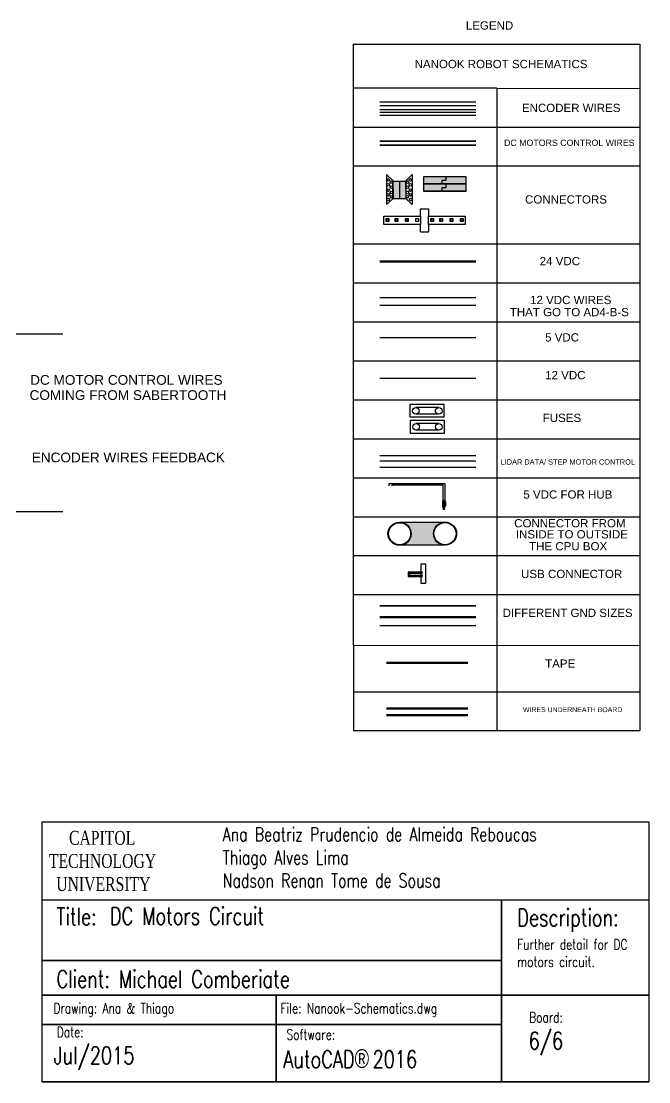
# Paper-space layout 'Layout1' of a CAD drawing. Header units: inches. Extents: x 1.8 to 43.1, y 2.3 to 28.9.
# Drawn here: x 28.64 to 43.12, y 2.26 to 26.74 of the extents above; entities that cross this region are included whole.
import ezdxf

# ---------------------------------------------------------------- set-up
doc = ezdxf.new("R2010")
doc.units = ezdxf.units.IN
doc.header["$MEASUREMENT"] = 0
doc.linetypes.add('ACAD_ISO02W100', pattern=[15, 12, -3])
doc.linetypes.add('DASHDOT', pattern=[1, 0.5, -0.25, 0, -0.25])
for name, color, linetype in [('12VDC', 2, 'Continuous'), ('5V for hub', 250, 'Continuous'), ('5VDC', 1, 'Continuous'), ('Black GND', 250, 'Continuous'), ('Connectors', 250, 'Continuous'), ('encoder wires', 250, 'Continuous'), ('goes out of box', 4, 'Continuous'), ('LEGEND BOX', 7, 'Continuous'), ('MOTOR CONTROL WIRES', 1, 'Continuous'), ('PLANTA BAIXA ELÉTRICA', 10, 'DASHDOT'), ('power protection board', 7, 'Continuous'), ('Texts', 6, 'Continuous'), ('Under the gray Box', 251, 'Continuous')]:
    doc.layers.add(name, color=color, linetype=linetype)
for name, color, linetype, lineweight in [('12VDC Blue', 5, 'Continuous', 30), ('24VDC', 1, 'Continuous', 60), ('AD4-BS', 250, 'Continuous', 30), ('tape', 8, 'Continuous', 90), ('USB', 251, 'Continuous', 30), ('USB Motor wire Control', 251, 'Continuous', 30), ('USB wire WiFi', 251, 'Continuous', 30)]:
    doc.layers.add(name, color=color, linetype=linetype, lineweight=lineweight)
doc.styles.add('romans_75', font='romans.shx', dxfattribs={"width": 0.75, "height": 0.15})
doc.styles.get("Standard").update_dxf_attribs({"font": 'arial.ttf'})

psp = doc.layouts.get("Layout1")

# ---------------------------------------------------------------- hatches: boundary and pattern name
at = {"layer": '5V for hub', "true_color": 0x939598}
h = psp.add_hatch(color=252, dxfattribs=at)
h.dxf.hatch_style = 1
h.paths.add_polyline_path([(38.359, 15.646, 1), (38.428, 15.646, 1)])
h.paths.add_polyline_path([(38.359, 15.55, 0.298414), (38.38, 15.519, -0.94395), (38.408, 15.519, 0.298414), (38.428, 15.55, 1)])
h.paths.add_polyline_path([(38.408, 15.48, 1), (38.38, 15.48, 1)])
h.paths.add_polyline_path([(38.408, 15.519, 0.94395), (38.38, 15.519, 0.208334)], flags=17)
h.paths.add_polyline_path([(38.408, 15.518, 1), (38.38, 15.518), (38.38, 15.48, -1), (38.408, 15.48)])
h = psp.add_hatch(color=252, dxfattribs=at)
h.dxf.hatch_style = 1
h.paths.add_polyline_path([(38.428, 15.646, -1), (38.359, 15.646), (38.359, 15.551), (38.359, 15.551, -0.982512), (38.428, 15.551), (38.428, 15.551)])
h = psp.add_hatch(color=252, dxfattribs=at)
h.dxf.hatch_style = 1
h.paths.add_polyline_path([(38.38, 15.519, 0.208334), (38.408, 15.519, 0.94395)])
at = {"layer": 'AD4-BS', "true_color": 0xc7c8ca}
h = psp.add_hatch(color=9, dxfattribs=at)
h.dxf.hatch_style = 1
h.paths.add_polyline_path([(37.602, 14.021), (37.572, 14.021), (37.572, 13.923), (37.602, 13.923)])
at = {"layer": 'Black GND', "transparency": 33554687}
h = psp.add_hatch(color=4, dxfattribs=at)
h.dxf.hatch_style = 1
h.paths.add_polyline_path([(37.881, 15.179), (37.37, 15.178, -0.415378), (37.638, 14.91, -0.41305), (37.372, 14.643), (37.881, 14.644)])
h.paths.add_polyline_path([(38.42, 15.18), (37.881, 15.179), (37.881, 14.644), (38.422, 14.645, -0.415378), (38.153, 14.912, -0.41305)])
at = {"layer": 'Connectors', "true_color": 0x139b48, "transparency": 33554687}
h = psp.add_hatch(color=114, dxfattribs=at)
h.dxf.hatch_style = 1
h.paths.add_polyline_path([(37.366, 23.051), (37.221, 23.051), (37.221, 22.854), (37.221, 22.641), (37.366, 22.641)])
h = psp.add_hatch(color=114, dxfattribs=at)
h.dxf.hatch_style = 1
h.paths.add_polyline_path([(37.366, 22.641), (37.513, 22.641), (37.513, 23.051), (37.366, 23.051)])
at = {"layer": 'Connectors', "true_color": 0x000000}
h = psp.add_hatch(color=18, dxfattribs=at)
h.dxf.hatch_style = 1
h.paths.add_polyline_path([(38.439, 23.146), (38.439, 23.06), (38.345, 23.06), (38.345, 22.983), (37.927, 22.983), (37.927, 23.146)])
h = psp.add_hatch(color=18, dxfattribs=at)
h.dxf.hatch_style = 1
h.paths.add_polyline_path([(38.439, 23.146), (38.439, 23.06), (38.345, 23.06), (38.345, 22.983), (37.927, 22.983), (37.927, 23.146)], flags=17)
h.paths.add_polyline_path([(37.927, 22.983), (37.927, 23.146), (38.907, 23.146), (38.907, 22.983)])
h = psp.add_hatch(color=18, dxfattribs=at)
h.dxf.hatch_style = 1
h.paths.add_polyline_path([(37.927, 22.82), (37.927, 22.983), (38.438, 22.983), (38.438, 22.897), (38.344, 22.897), (38.344, 22.82)])
h.paths.add_polyline_path([(38.344, 22.82), (38.344, 22.897), (38.438, 22.897), (38.438, 22.983), (38.907, 22.983), (38.907, 22.82)])
at = {"layer": 'goes out of box'}
h = psp.add_hatch(color=256, dxfattribs=at)
h.dxf.hatch_style = 1
h.paths.add_polyline_path([(37.638, 14.91, 1), (37.104, 14.91, 1)])
h.paths.add_polyline_path([(37.626, 14.91, 1), (37.116, 14.91, 1)], flags=16)
h = psp.add_hatch(color=256, dxfattribs=at)
h.dxf.hatch_style = 1
h.paths.add_polyline_path([(38.688, 14.912, 1), (38.153, 14.912, 1)])
h.paths.add_polyline_path([(38.676, 14.912, 1), (38.165, 14.912, 1)], flags=16)

# ---------------------------------------------------------------- linework, layer by layer
at = {"layer": '12VDC'}
psp.add_line((36.913, 18.503), (39.132, 18.503), dxfattribs=at)
at = {"layer": '12VDC Blue'}
for p, q in [((36.913, 20.365), (39.132, 20.365)), ((36.913, 20.182), (39.132, 20.182))]:
    psp.add_line(p, q, dxfattribs=at)
at = {"layer": '24VDC'}
psp.add_line((36.913, 21.195), (39.132, 21.195), dxfattribs=at)
at = {"layer": '24VDC', "linetype": 'ACAD_ISO02W100', "ltscale": 4}
psp.add_line((37.067, 10.875), (38.951, 10.875), dxfattribs=at)
at = {"layer": '5V for hub', "color": 250}
psp.add_lwpolyline([(37.134, 16.019), (37.134, 16.066), (38.001, 16.066), (38.415, 16.066), (38.415, 15.817), (38.415, 15.673)], dxfattribs=at)
at = {"layer": '5V for hub'}
psp.add_lwpolyline([(37.202, 16.019), (37.202, 16.036), (37.826, 16.036), (38.369, 16.036), (38.369, 15.727), (38.369, 15.67)], dxfattribs=at)
for points in [[(38.428, 15.646, 1), (38.359, 15.646), (38.359, 15.551)], [(38.408, 15.48), (38.408, 15.518, 1), (38.38, 15.518), (38.38, 15.48)]]:
    psp.add_lwpolyline(points, format="xyb", dxfattribs=at)
psp.add_lwpolyline([(38.428, 15.646), (38.428, 15.551)], close=True, dxfattribs=at)
psp.add_circle((38.394, 15.48), 0.0138, dxfattribs=at)
psp.add_arc((38.394, 15.55), 0.0344, 293.5366, 246.4634, dxfattribs=at)
at = {"layer": '5VDC'}
psp.add_lwpolyline([(36.913, 19.442), (37.141, 19.442), (39.132, 19.442)], dxfattribs=at)
at = {"layer": 'Black GND', "color": 0}
for p, q in [((38.438, 22.897), (38.344, 22.897)), ((38.344, 22.897), (38.344, 22.82)), ((38.438, 22.983), (38.438, 22.897))]:
    psp.add_line(p, q, dxfattribs=at)
at = {"layer": 'Black GND', "color": 4}
for p, q in [((37.371, 15.178), (38.421, 15.18)), ((38.421, 14.645), (37.371, 14.643))]:
    psp.add_line(p, q, dxfattribs=at)
at = {"layer": 'Black GND', "lineweight": 90}
psp.add_line((36.913, 12.988), (39.132, 12.988), dxfattribs=at)
at = {"layer": 'Black GND'}
psp.add_line((39.132, 12.781), (36.913, 12.781), dxfattribs=at)
at = {"layer": 'Black GND', "linetype": 'ACAD_ISO02W100', "lineweight": 90, "ltscale": 4}
psp.add_line((37.067, 10.721), (38.951, 10.721), dxfattribs=at)
at = {"layer": 'Connectors'}
for p, q in [((37.073, 23.201), (37.073, 22.507)), ((37.221, 23.053), (37.073, 23.201)), ((37.221, 22.854), (37.221, 23.053)), ((37.366, 23.051), (37.366, 22.641)), ((37.513, 23.053), (37.66, 23.201)), ((37.513, 22.854), (37.513, 23.053)), ((37.66, 23.201), (37.66, 22.507)), ((38.439, 23.146), (38.439, 23.06)), ((37.221, 22.854), (37.221, 22.644)), ((37.513, 22.854), (37.513, 22.644)), ((38.438, 22.897), (38.344, 22.897)), ((38.344, 22.897), (38.344, 22.82)), ((38.438, 22.983), (38.438, 22.897)), ((37.221, 22.644), (37.073, 22.507)), ((37.513, 22.644), (37.66, 22.507)), ((37.853, 22.242), (37.853, 22.412)), ((37.853, 22.412), (38.041, 22.412)), ((38.041, 22.412), (38.041, 22.242)), ((37.853, 21.881), (37.853, 22.051)), ((38.041, 22.051), (38.041, 21.881)), ((37.853, 21.881), (38.041, 21.881))]:
    psp.add_line(p, q, dxfattribs=at)
at = {"layer": 'Connectors', "color": 0}
for p, q in [((38.345, 23.06), (38.345, 22.983)), ((38.439, 23.06), (38.345, 23.06))]:
    psp.add_line(p, q, dxfattribs=at)
at = {"layer": 'Connectors'}
for points in [[(37.219, 23.051), (37.513, 23.051), (37.513, 22.641), (37.219, 22.641)], [(37.927, 22.983), (38.907, 22.983), (38.907, 23.146), (37.927, 23.146)], [(37.927, 22.983), (38.907, 22.983), (38.907, 23.146), (37.927, 23.146)], [(37.926, 22.822), (38.905, 22.822), (38.905, 22.986), (37.926, 22.986)], [(37.927, 22.82), (38.907, 22.82), (38.907, 22.983), (37.927, 22.983)], [(37.008, 22.242), (37.853, 22.242), (37.853, 22.051), (37.008, 22.051)], [(37.064, 22.188), (37.124, 22.188), (37.124, 22.115), (37.064, 22.115)], [(37.271, 22.188), (37.332, 22.188), (37.332, 22.115), (37.271, 22.115)], [(37.51, 22.188), (37.571, 22.188), (37.571, 22.115), (37.51, 22.115)], [(37.748, 22.188), (37.809, 22.188), (37.809, 22.115), (37.748, 22.115)], [(38.041, 22.242), (38.885, 22.242), (38.885, 22.051), (38.041, 22.051)], [(38.096, 22.188), (38.157, 22.188), (38.157, 22.115), (38.096, 22.115)], [(38.304, 22.188), (38.364, 22.188), (38.364, 22.115), (38.304, 22.115)], [(38.543, 22.188), (38.603, 22.188), (38.603, 22.115), (38.543, 22.115)], [(38.781, 22.188), (38.841, 22.188), (38.841, 22.115), (38.781, 22.115)]]:
    psp.add_lwpolyline(points, close=True, dxfattribs=at)
for centre, radius in [((37.112, 23.075), 0.0304), ((37.181, 23.022), 0.0304), ((37.552, 23.022), 0.0304), ((37.622, 23.075), 0.0304), ((37.108, 22.735), 0.0304), ((37.11, 22.964), 0.0304), ((37.11, 22.843), 0.0304), ((37.181, 22.907), 0.0304), ((37.181, 22.785), 0.0304), ((37.552, 22.907), 0.0304), ((37.552, 22.785), 0.0304), ((37.623, 22.964), 0.0304), ((37.623, 22.843), 0.0304), ((37.625, 22.735), 0.0304), ((37.105, 22.623), 0.0304), ((37.181, 22.689), 0.0304), ((37.552, 22.689), 0.0304), ((37.628, 22.623), 0.0304), ((37.094, 22.151), 0.0249), ((37.302, 22.151), 0.0249), ((37.54, 22.151), 0.0249), ((38.126, 22.151), 0.0249), ((38.335, 22.151), 0.0249), ((38.573, 22.151), 0.0249), ((38.812, 22.153), 0.0249)]:
    psp.add_circle(centre, radius, dxfattribs=at)
at = {"layer": 'encoder wires', "color": 5}
psp.add_line((36.916, 24.875), (39.134, 24.875), dxfattribs=at)
at = {"layer": 'encoder wires', "color": 1}
psp.add_line((36.916, 24.796), (39.134, 24.796), dxfattribs=at)
at = {"layer": 'encoder wires', "color": 2}
psp.add_line((36.916, 24.7), (39.134, 24.7), dxfattribs=at)
at = {"layer": 'encoder wires', "color": 3}
psp.add_line((36.916, 24.643), (39.134, 24.643), dxfattribs=at)
at = {"layer": 'encoder wires'}
psp.add_line((36.916, 24.572), (39.134, 24.572), dxfattribs=at)
at = {"layer": 'goes out of box'}
for centre, radius in [((37.371, 14.91), 0.267), ((38.421, 14.912), 0.267), ((37.371, 14.91), 0.255), ((37.371, 14.91), 0.255), ((38.421, 14.912), 0.255), ((38.421, 14.912), 0.255)]:
    psp.add_circle(centre, radius, dxfattribs=at)
at = {"layer": 'LEGEND BOX'}
for p, q in [((39.613, 25.196), (36.309, 25.196)), ((39.613, 25.196), (42.918, 25.183)), ((39.613, 25.196), (39.613, 15.821)), ((36.309, 24.297), (42.918, 24.297)), ((36.309, 23.398), (42.918, 23.398)), ((36.309, 21.599), (42.918, 21.599)), ((36.309, 20.7), (42.918, 20.7)), ((36.309, 19.801), (42.918, 19.801)), ((36.309, 18.901), (42.918, 18.901)), ((36.309, 18.002), (42.918, 18.002)), ((36.309, 17.103), (42.918, 17.103)), ((36.309, 16.204), (42.918, 16.204)), ((39.613, 15.821), (39.613, 15.304)), ((36.309, 15.304), (42.918, 15.304)), ((39.613, 15.304), (39.613, 12.326)), ((36.309, 14.405), (42.918, 14.405)), ((36.309, 13.506), (42.918, 13.506)), ((36.309, 12.329), (36.308, 11.26)), ((39.613, 12.326), (39.613, 11.26)), ((42.918, 12.323), (42.918, 11.26)), ((36.308, 11.26), (36.307, 10.37)), ((36.308, 11.26), (42.918, 11.26)), ((39.613, 11.26), (39.62, 10.37)), ((42.918, 11.26), (42.918, 10.37)), ((36.307, 10.37), (42.918, 10.37))]:
    psp.add_line(p, q, dxfattribs=at)
psp.add_lwpolyline([(36.307, 26.213), (42.917, 26.207), (42.918, 12.323), (36.309, 12.329)], close=True, dxfattribs=at)
at = {"layer": 'MOTOR CONTROL WIRES', "color": 18, "lineweight": 35, "true_color": 0x000000}
for p, q in [((39.132, 23.969), (36.913, 23.969)), ((39.132, 13.243), (36.913, 13.243))]:
    psp.add_line(p, q, dxfattribs=at)
at = {"layer": 'MOTOR CONTROL WIRES', "color": 1, "lineweight": 35}
psp.add_line((39.132, 23.882), (36.913, 23.882), dxfattribs=at)
at = {"layer": 'PLANTA BAIXA ELÉTRICA', "color": 0, "linetype": 'ByBlock'}
for p, q in [((29.124, 2.261), (29.124, 8.261)), ((29.124, 8.261), (43.124, 8.261)), ((29.124, 6.461), (29.124, 8.261)), ((43.124, 8.261), (43.124, 2.261)), ((29.124, 5.061), (29.124, 6.461)), ((29.124, 5.061), (29.124, 6.461)), ((29.124, 6.461), (43.124, 6.461)), ((39.724, 2.261), (39.724, 6.461)), ((39.724, 6.461), (39.724, 2.261)), ((29.124, 4.261), (29.124, 5.061)), ((29.124, 4.261), (29.124, 5.061)), ((29.124, 5.061), (39.724, 5.061)), ((39.724, 5.061), (29.124, 5.061)), ((29.124, 3.581), (29.124, 4.261)), ((29.124, 3.581), (29.124, 4.261)), ((29.124, 4.261), (43.124, 4.261)), ((43.124, 4.261), (29.124, 4.261)), ((34.524, 2.261), (34.524, 4.261)), ((34.524, 4.261), (34.524, 2.261)), ((29.124, 2.261), (29.124, 3.581)), ((29.124, 3.581), (39.724, 3.581)), ((39.724, 3.581), (29.124, 3.581)), ((43.124, 2.261), (29.124, 2.261)), ((29.124, 2.261), (31.824, 2.261)), ((31.824, 2.261), (34.524, 2.261)), ((34.524, 2.261), (31.824, 2.261)), ((34.524, 2.261), (39.724, 2.261)), ((37.124, 2.261), (34.524, 2.261)), ((39.724, 2.261), (37.124, 2.261)), ((39.724, 2.261), (43.124, 2.261)), ((43.124, 2.261), (39.724, 2.261))]:
    psp.add_line(p, q, dxfattribs=at)
at = {"layer": 'power protection board'}
for p, q in [((38.274, 17.826), (37.746, 17.826)), ((38.28, 17.673), (37.755, 17.673)), ((38.279, 17.454), (37.75, 17.454)), ((38.285, 17.301), (37.76, 17.301))]:
    psp.add_line(p, q, dxfattribs=at)
for points in [[(38.394, 17.903), (38.394, 17.597), (37.615, 17.597), (37.615, 17.903)], [(38.399, 17.532), (38.399, 17.226), (37.62, 17.226), (37.62, 17.532)]]:
    psp.add_lwpolyline(points, close=True, dxfattribs=at)
for centre in [(37.748, 17.749), (38.275, 17.749), (37.753, 17.377), (38.28, 17.377)]:
    psp.add_circle(centre, 0.0765, dxfattribs=at)
at = {"layer": 'tape'}
psp.add_line((37.067, 11.93), (38.951, 11.93), dxfattribs=at)
at = {"layer": 'Under the gray Box'}
for p, q in [((25.569, 19.525), (29.598, 19.525)), ((29.598, 15.413), (25.569, 15.413))]:
    psp.add_line(p, q, dxfattribs=at)
at = {"layer": 'USB'}
psp.add_lwpolyline([(37.869, 14.213), (37.967, 14.213), (37.967, 13.761), (37.869, 13.761)], close=True, dxfattribs=at)
at = {"layer": 'USB Motor wire Control'}
for p, q in [((39.132, 16.705), (36.913, 16.705)), ((39.132, 16.583), (36.913, 16.583)), ((39.132, 16.437), (36.913, 16.437))]:
    psp.add_line(p, q, dxfattribs=at)
at = {"layer": 'USB wire WiFi', "color": 1}
psp.add_line((37.903, 14.021), (37.602, 14.021), dxfattribs=at)
at = {"layer": 'USB wire WiFi', "color": 7}
psp.add_line((37.902, 13.989), (37.602, 13.989), dxfattribs=at)
at = {"layer": 'USB wire WiFi', "color": 3}
psp.add_line((37.905, 13.946), (37.602, 13.946), dxfattribs=at)
at = {"layer": 'USB wire WiFi', "color": 250}
psp.add_line((37.602, 13.923), (37.904, 13.923), dxfattribs=at)
at = {"layer": 'USB wire WiFi'}
psp.add_lwpolyline([(37.602, 14.021), (37.572, 14.021), (37.572, 13.923), (37.602, 13.923)], close=True, dxfattribs=at)

# ---------------------------------------------------------------- texts
at = {"layer": 'PLANTA BAIXA ELÉTRICA', "color": 0, "linetype": 'ByBlock', "attachment_point": 1, "style": 'romans_75'}
for s, width, insert, char_height in [('Ana Beatriz Prudencio de Almeida Reboucas\\PThiago Alves Lima\\PNadson Renan Tome de Sousa', 11.73869, (33.287, 8.133), 0.32), ('\\pi-0.32137;{\\Ftimesout|c0;CAPITOL\\P\\pi-0.78637;TECHNOLOGY\\P\\pi-0.61537;UNIVERSITY}', 0.70925, (30.062, 8.052), 0.32), ('Title:', 12.30617, (29.453, 6.274), 0.4), ('DC Motors Circuit', 12.30617, (30.685, 6.287), 0.4), ('Description:', 12.30617, (40.089, 6.252), 0.4), ('Further detail for DC motors circuit.', 2.79029, (40.086, 5.551), 0.24), ('Client: Michael Comberiate', 12.30617, (29.453, 4.832), 0.4), (' Drawing: Ana & Thiago', 12.30617, (29.257, 4.079), 0.24), ('File: Nanook-Schematics.dwg', 12.30617, (34.626, 4.078), 0.24), ('Board:', 1.06218, (40.364, 3.868), 0.24), ('Date:', 1.06218, (29.461, 3.529), 0.24), ('Software:', 1.06218, (34.763, 3.471), 0.24), ('6/6', 2.68841, (40.352, 3.41), 0.4), ('Jul/2015', 2.68841, (29.386, 3.071), 0.4), ('AutoCAD{\\fArial|b0|i0|c0|p34;\\H1.0833x;®\\fMS Shell Dlg 2|b0|i0|c0|p0;\\H0.65385x; }2016', 5.99605, (34.689, 3.014), 0.4)]:
    psp.add_mtext_dynamic_manual_height_columns(s, width=width, gutter_width=0.75, heights=[0], dxfattribs=dict(at, insert=insert, char_height=char_height))
at = {"layer": 'Texts'}
for s, height, p in [('LEGEND', 0.1904, (38.901, 26.546)), ('NANOOK ROBOT SCHEMATICS', 0.19042, (37.719, 25.656)), ('ENCODER WIRES', 0.19042, (40.195, 24.643)), ('DC MOTORS CONTROL WIRES', 0.14538, (39.783, 23.861)), ('CONNECTORS', 0.1904, (40.267, 22.531)), ('24 VDC', 0.1904, (40.606, 21.107)), ('12 VDC WIRES', 0.19042, (40.384, 20.21)), ('THAT GO TO AD4-B-S', 0.19042, (39.916, 19.93)), ('5 VDC', 0.1904, (40.731, 19.347)), ('12 VDC', 0.1904, (40.732, 18.475)), ('DC MOTOR CONTROL WIRES', 0.22444, (28.844, 18.348)), ('COMING FROM SABERTOOTH', 0.22444, (28.83, 17.998)), ('FUSES', 0.1904, (40.676, 17.49)), ('ENCODER WIRES FEEDBACK', 0.22444, (28.881, 16.559)), ('LIDAR DATA/ STEP MOTOR CONTROL', 0.12186, (39.704, 16.506)), ('5 VDC FOR HUB', 0.19042, (40.229, 15.721)), ('CONNECTOR FROM ', 0.19042, (40.017, 15.057)), ('INSIDE TO OUTSIDE', 0.19042, (40.056, 14.802)), ('THE CPU BOX', 0.19042, (40.361, 14.527)), ('USB CONNECTOR', 0.19042, (40.176, 13.887)), ('DIFFERENT GND SIZES', 0.19042, (39.751, 12.989)), ('TAPE', 0.1904, (40.732, 11.818)), ('WIRES UNDERNEATH BOARD', 0.11449, (40.22, 10.793))]:
    psp.add_text(s, height=height, dxfattribs=at).set_placement(p)

doc.saveas('drawing.dxf')
